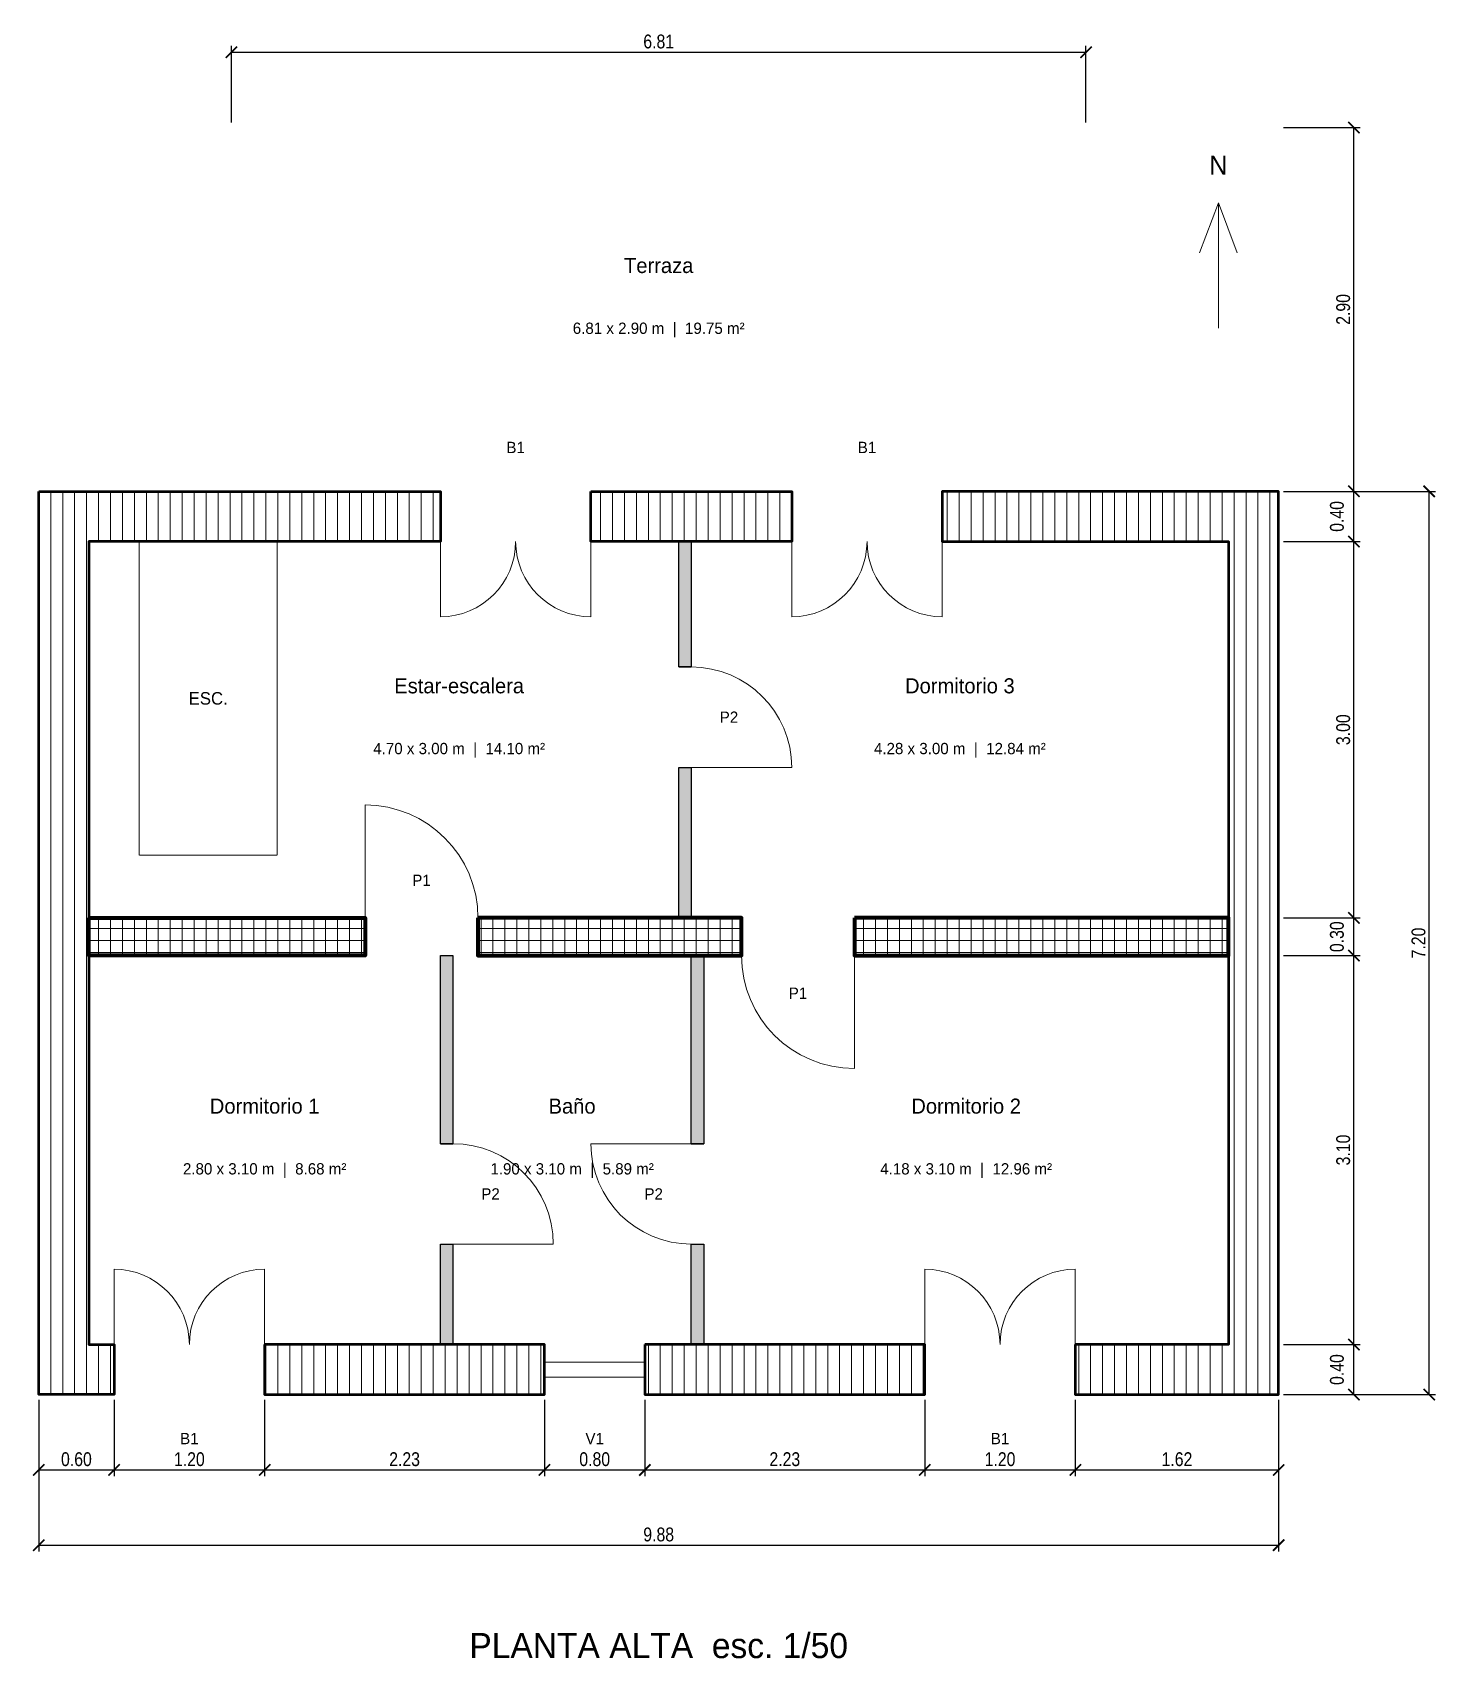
# Model space of a CAD drawing. Header units: millimetres. Extents: x -50 to 11130, y -2103 to 10857.
import ezdxf
from ezdxf.enums import TextEntityAlignment as Align

# ---------------------------------------------------------------- set-up
doc = ezdxf.new("R2010")
doc.units = ezdxf.units.MM
doc.linetypes.add('DASHED', pattern=[1.524, 1.27, -0.254])
for name, color, linetype, lineweight in [('CARPINTERIA', 4, 'Continuous', 18), ('COTAS', 3, 'Continuous', 13), ('ESCALERA_ALTA', 30, 'DASHED', 18), ('HUECOS', 7, 'Continuous', 25), ('MURO_CENTRAL', 1, 'Continuous', 70), ('muros_PA', 7, 'Continuous', 50), ('RAYADO_MURO', 7, 'Continuous', 9), ('RAYADO_MURO_CENTRAL', 1, 'Continuous', 9), ('RAYADO_OTROS', 8, 'Continuous', 9), ('tabiques', 3, 'Continuous', 25), ('TEXTO', 2, 'Continuous', 13)]:
    doc.layers.add(name, color=color, linetype=linetype, lineweight=lineweight)
doc.styles.add('OpenSansCondensed-Light', font='OpenSansCondensed-Light.ttf')
doc.dimstyles.new('EZDXF', dxfattribs={"dimtxt": 0.25, "dimasz": 0.175, "dimexe": 0.375, "dimexo": 0.125, "dimgap": 0.1, "dimtad": 1, "dimlfac": 100, "dimzin": 12, "dimdsep": 46, "dimtxsty": 'OpenSansCondensed-Light', "dimblk": 'ARCHTICK', "dimcen": 2.5, "dimazin": 3, "dimtfac": 0.5, "dimtmove": 2, "dimatfit": 3})

# ---------------------------------------------------------------- blocks, each defined once
blk = doc.blocks.new('_ARCHTICK')
at = {"color": 0, "linetype": 'BYBLOCK', "const_width": 0.15}
blk.add_lwpolyline([(-0.5, -0.5), (0.5, 0.5)], dxfattribs=at)

msp = doc.modelspace()

# ---------------------------------------------------------------- hatches: boundary and pattern name
at = {"layer": 'RAYADO_MURO'}
h = msp.add_hatch(dxfattribs=at)
h.set_pattern_fill('ANSI31', scale=30, angle=45)
h.paths.add_polyline_path([(0, 7200), (3200, 7200), (3200, 6800), (400, 6800), (400, 400), (600, 400), (600, 0), (0, 0)])
h = msp.add_hatch(dxfattribs=at)
h.set_pattern_fill('ANSI31', scale=30, angle=45)
h.paths.add_polyline_path([(4400, 7200), (6000, 7200), (6000, 6800), (4400, 6800)])
h = msp.add_hatch(dxfattribs=at)
h.set_pattern_fill('ANSI31', scale=30, angle=45)
h.paths.add_polyline_path([(8260, 400), (8260, 0), (9880, 0), (9880, 7200), (7200, 7200), (7200, 6800), (9480, 6800), (9480, 400)])
h = msp.add_hatch(dxfattribs=at)
h.set_pattern_fill('ANSI31', scale=30, angle=45)
h.paths.add_polyline_path([(1800, 400), (1800, 0), (4030, 0), (4030, 400)])
h = msp.add_hatch(dxfattribs=at)
h.set_pattern_fill('ANSI31', scale=30, angle=45)
h.paths.add_polyline_path([(4830, 400), (4830, 0), (7060, 0), (7060, 400)])
at = {"layer": 'RAYADO_MURO_CENTRAL'}
h = msp.add_hatch(dxfattribs=at)
h.set_pattern_fill('ANSI37', scale=30, angle=45)
h.paths.add_polyline_path([(400, 3800), (2600, 3800), (2600, 3500), (400, 3500)])
h = msp.add_hatch(dxfattribs=at)
h.set_pattern_fill('ANSI37', scale=30, angle=45)
h.paths.add_polyline_path([(3500, 3800), (3500, 3500), (5600, 3500), (5600, 3800)])
h = msp.add_hatch(dxfattribs=at)
h.set_pattern_fill('ANSI37', scale=30, angle=45)
h.paths.add_polyline_path([(6500, 3800), (6500, 3500), (9480, 3500), (9480, 3800)])
at = {"layer": 'RAYADO_OTROS'}
h = msp.add_hatch(color=7, dxfattribs=at)
h.dxf.hatch_style = 1
h.paths.add_polyline_path([(5100, 6800), (5200, 6800), (5200, 5800), (5100, 5800)])
h = msp.add_hatch(color=7, dxfattribs=at)
h.dxf.hatch_style = 1
h.paths.add_polyline_path([(5100, 5000), (5200, 5000), (5200, 3800), (5100, 3800)])
h = msp.add_hatch(color=7, dxfattribs=at)
h.dxf.hatch_style = 1
h.paths.add_polyline_path([(3200, 3500), (3300, 3500), (3300, 2000), (3200, 2000)])
h = msp.add_hatch(color=7, dxfattribs=at)
h.dxf.hatch_style = 1
h.paths.add_polyline_path([(5200, 3500), (5300, 3500), (5300, 2000), (5200, 2000)])
h = msp.add_hatch(color=7, dxfattribs=at)
h.dxf.hatch_style = 1
h.paths.add_polyline_path([(3200, 1200), (3300, 1200), (3300, 400), (3200, 400)])
h = msp.add_hatch(color=7, dxfattribs=at)
h.dxf.hatch_style = 1
h.paths.add_polyline_path([(5200, 1200), (5300, 1200), (5300, 400), (5200, 400)])

# ---------------------------------------------------------------- linework, layer by layer
at = {"layer": 'CARPINTERIA'}
for p, q in [((3200, 6800), (3200, 6200)), ((4400, 6800), (4400, 6200)), ((6000, 6800), (6000, 6200)), ((7200, 6800), (7200, 6200)), ((5200, 5000), (6000, 5000)), ((2600, 3800), (2600, 4700)), ((6500, 3500), (6500, 2600)), ((5200, 2000), (4400, 2000)), ((3300, 1200), (4100, 1200)), ((600, 400), (600, 1000)), ((1800, 400), (1800, 1000)), ((7060, 400), (7060, 1000)), ((8260, 400), (8260, 1000)), ((4030, 260), (4830, 260)), ((4030, 140), (4830, 140))]:
    msp.add_line(p, q, dxfattribs=at)
for centre, radius, start, end in [((3200, 6800), 600, -90, 0), ((4400, 6800), 600, 180, -90), ((6000, 6800), 600, -90, 0), ((7200, 6800), 600, 180, -90), ((5200, 5000), 800, 0, 90), ((2600, 3800), 900, 0, 90), ((6500, 3500), 900, 180, -90), ((3300, 1200), 800, 0, 90), ((5200, 2000), 800, 180, -90), ((600, 400), 600, 0, 90), ((1800, 400), 600, 90, 180), ((7060, 400), 600, 0, 90), ((8260, 400), 600, 90, 180)]:
    msp.add_arc(centre, radius, start, end, dxfattribs=at)
at = {"layer": 'COTAS'}
for p, q in [((9400, 9500), (9250, 9100)), ((9400, 8500), (9400, 9500)), ((9400, 9500), (9550, 9100))]:
    msp.add_line(p, q, dxfattribs=at)
at = {"layer": 'ESCALERA_ALTA'}
msp.add_lwpolyline([(800, 4300), (1900, 4300), (1900, 6800), (800, 6800)], close=True, dxfattribs=at)
at = {"layer": 'HUECOS'}
for p, q in [((3200, 6800), (3200, 7200)), ((4400, 6800), (4400, 7200)), ((6000, 6800), (6000, 7200)), ((7200, 6800), (7200, 7200)), ((5100, 5800), (5200, 5800)), ((5100, 5000), (5200, 5000)), ((2600, 3500), (2600, 3800)), ((3500, 3500), (3500, 3800)), ((5600, 3500), (5600, 3800)), ((6500, 3500), (6500, 3800)), ((3200, 2000), (3300, 2000)), ((5200, 2000), (5300, 2000)), ((3200, 1200), (3300, 1200)), ((5200, 1200), (5300, 1200)), ((600, 0), (600, 400)), ((1800, 0), (1800, 400)), ((4030, 0), (4030, 400)), ((4830, 0), (4830, 400)), ((7060, 0), (7060, 400)), ((8260, 0), (8260, 400))]:
    msp.add_line(p, q, dxfattribs=at)
at = {"layer": 'MURO_CENTRAL'}
for points in [[(400, 3800), (2600, 3800), (2600, 3500), (400, 3500)], [(3500, 3800), (3500, 3500), (5600, 3500), (5600, 3800)], [(6500, 3800), (6500, 3500), (9480, 3500), (9480, 3800)]]:
    msp.add_lwpolyline(points, close=True, dxfattribs=at)
at = {"layer": 'muros_PA'}
for points in [[(0, 7200), (3200, 7200), (3200, 6800), (400, 6800), (400, 400), (600, 400), (600, 0), (0, 0)], [(4400, 7200), (6000, 7200), (6000, 6800), (4400, 6800)], [(8260, 400), (8260, 0), (9880, 0), (9880, 7200), (7200, 7200), (7200, 6800), (9480, 6800), (9480, 400)], [(1800, 400), (1800, 0), (4030, 0), (4030, 400)], [(4830, 400), (4830, 0), (7060, 0), (7060, 400)]]:
    msp.add_lwpolyline(points, close=True, dxfattribs=at)
at = {"layer": 'tabiques'}
for points in [[(5100, 6800), (5200, 6800), (5200, 5800), (5100, 5800)], [(5100, 5000), (5200, 5000), (5200, 3800), (5100, 3800)], [(3200, 3500), (3300, 3500), (3300, 2000), (3200, 2000)], [(5200, 3500), (5300, 3500), (5300, 2000), (5200, 2000)], [(3200, 1200), (3300, 1200), (3300, 400), (3200, 400)], [(5200, 1200), (5300, 1200), (5300, 400), (5200, 400)]]:
    msp.add_lwpolyline(points, close=True, dxfattribs=at)

# ---------------------------------------------------------------- texts
at = {"layer": 'TEXTO'}
for s, height, p in [('N', 150, (9400, 9800)), ('Terraza', 120, (4940, 9000)), ('6.81 x 2.90 m  |  19.75 m²', 90, (4940, 8500)), ('B1', 90, (3800, 7550)), ('B1', 90, (6600, 7550)), ('Estar-escalera', 120, (3350, 5650)), ('Dormitorio 3', 120, (7340, 5650)), ('ESC.', 100, (1350, 5550)), ('P2', 90, (5500, 5400)), ('4.70 x 3.00 m  |  14.10 m²', 90, (3350, 5150)), ('4.28 x 3.00 m  |  12.84 m²', 90, (7340, 5150)), ('P1', 90, (3050, 4100)), ('P1', 90, (6050, 3200)), ('Dormitorio 1', 120, (1800, 2300)), ('Baño', 120, (4250, 2300)), ('Dormitorio 2', 120, (7390, 2300)), ('2.80 x 3.10 m  |  8.68 m²', 90, (1800, 1800)), ('1.90 x 3.10 m  |  5.89 m²', 90, (4250, 1800)), ('4.18 x 3.10 m  |  12.96 m²', 90, (7390, 1800)), ('P2', 90, (3600, 1600)), ('P2', 90, (4900, 1600)), ('B1', 90, (1200, -350)), ('V1', 90, (4430, -350)), ('B1', 90, (7660, -350)), ('PLANTA ALTA  esc. 1/50', 200, (4940, -2000))]:
    msp.add_text(s, height=height, dxfattribs=at).set_placement(p, align=Align.MIDDLE_CENTER)

# ---------------------------------------------------------------- dimensions: what is measured, and where the dimension line sits
at = {"layer": 'COTAS'}
for base, p1, p2, text in [((1535, 10700), (1535, 10100), (8345, 10100), '6.81'), ((0, -600), (0, 0), (600, 0), '0.60'), ((0, -1200), (0, 0), (9880, 0), '9.88'), ((600, -600), (600, 0), (1800, 0), '1.20'), ((1800, -600), (1800, 0), (4030, 0), '2.23'), ((4030, -600), (4030, 0), (4830, 0), '0.80'), ((4830, -600), (4830, 0), (7060, 0), '2.23'), ((7060, -600), (7060, 0), (8260, 0), '1.20'), ((8260, -600), (8260, 0), (9880, 0), '1.62')]:
    msp.add_linear_dim(base=base, p1=p1, p2=p2, text=text, dimstyle='EZDXF', override={"dimtxt": 110, "dimasz": 90, "dimexe": 50, "dimexo": 40, "dimgap": 30, "dimtad": 1, "dimclrt": 3}, dxfattribs=at).render()
for base, p1, p2, text in [((10480, 7200), (9880, 7200), (9880, 10100), '2.90'), ((10480, 6800), (9880, 6800), (9880, 7200), '0.40'), ((11080, 0), (9880, 0), (9880, 7200), '7.20'), ((10480, 3800), (9880, 3800), (9880, 6800), '3.00'), ((10480, 3500), (9880, 3500), (9880, 3800), '0.30'), ((10480, 400), (9880, 400), (9880, 3500), '3.10'), ((10480, 0), (9880, 0), (9880, 400), '0.40')]:
    msp.add_linear_dim(base=base, p1=p1, p2=p2, angle=90, text=text, dimstyle='EZDXF', override={"dimtxt": 110, "dimasz": 90, "dimexe": 50, "dimexo": 40, "dimgap": 30, "dimtad": 1, "dimclrt": 3}, dxfattribs=at).render()

doc.saveas('drawing.dxf')
